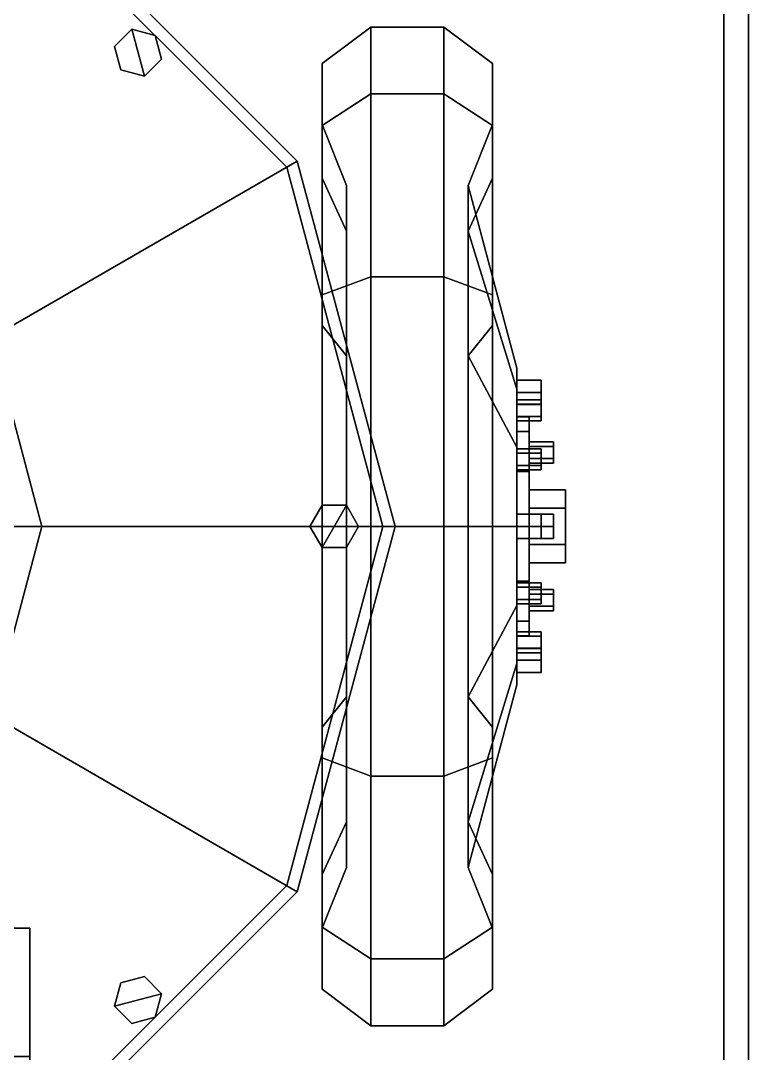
# Model space of a CAD drawing. Header units: millimetres. Extents: x -1.5 to 1.5, y -1.7 to 10.7.
# Drawn here: x 0.292 to 0.89, y -0.433 to 0.415 of the extents above; entities that cross this region are included whole.
import ezdxf

# ---------------------------------------------------------------- set-up
doc = ezdxf.new("R2010")
doc.units = ezdxf.units.MM
for name, color, linetype in [('arm', 5, 'Continuous'), ('turret', 2, 'Continuous'), ('wheels', 2, 'Continuous')]:
    doc.layers.add(name, color=color, linetype=linetype)

msp = doc.modelspace()

# ---------------------------------------------------------------- linework, layer by layer
for points in [[(-0.89, 1.7, 1.05), (-0.89, -1.7, 1.05), (0.89, -1.7, 1.05), (0.89, 1.7, 1.05)], [(0.87, 0.91, 0.46), (0.87, -0.91, 0.46), (0.87, -1.7, 0.93), (0.87, 1.7, 0.93)], [(0.89, -1.7, 1.05), (0.89, -0.91, 0.46), (0.89, 0.91, 0.46), (0.89, 1.7, 1.05)], [(0.51095, 0.295, 1.05), (0.295, 0.51095, 1.05), (0.295, 0.51095, 1.1), (0.51095, 0.295, 1.1)], [(0.59, 0, 1.05), (0.51095, 0.295, 1.05), (0.51095, 0.295, 1.1), (0.59, 0, 1.1)], [(0.51095, -0.295, 1.05), (0.59, 0, 1.05), (0.59, 0, 1.1), (0.51095, -0.295, 1.1)], [(0.295, -0.51095, 1.05), (0.51095, -0.295, 1.05), (0.51095, -0.295, 1.1), (0.295, -0.51095, 1.1)]]:
    msp.add_3dface(points)
at = {"layer": 'arm'}
for points in [[(0.28, -0.33, 3.18), (0.28, -0.43544, 3.43456), (0.3, -0.43544, 3.43456), (0.3, -0.33, 3.18)], [(0.28, -0.43544, 2.92544), (0.28, -0.33, 3.18), (0.3, -0.33, 3.18), (0.3, -0.43544, 2.92544)], [(0.3, -0.33, 3.18), (0.3, -0.43544, 3.43456), (0.3, -0.59546, 3.50084), (0.3, -0.43544, 2.92544)]]:
    msp.add_3dface(points, dxfattribs=at)
at = {"layer": 'turret'}
for points in [[(0.3, 0.51962, 1.2), (0, 0.6, 1.2), (0, 0.31, 1.2), (0.155, 0.26847, 1.2)], [(0.51962, 0.3, 1.2), (0.3, 0.51962, 1.2), (0.155, 0.26847, 1.2), (0.26847, 0.155, 1.2)], [(0.51962, 0.3, 1.1), (0.3, 0.51962, 1.1), (0.3, 0.51962, 1.2), (0.51962, 0.3, 1.2)], [(0.36959, 0.39409, 1.21), (0.37477, 0.37477, 1.21), (0.39409, 0.36959, 1.21), (0.38373, 0.40823, 1.21)], [(0.38373, 0.40823, 1.2), (0.36959, 0.39409, 1.2), (0.36959, 0.39409, 1.21), (0.38373, 0.40823, 1.21)], [(0.40823, 0.38373, 1.21), (0.40305, 0.40305, 1.21), (0.38373, 0.40823, 1.21), (0.39409, 0.36959, 1.21)], [(0.40305, 0.40305, 1.2), (0.38373, 0.40823, 1.2), (0.38373, 0.40823, 1.21), (0.40305, 0.40305, 1.21)], [(0.40823, 0.38373, 1.2), (0.40305, 0.40305, 1.2), (0.40305, 0.40305, 1.21), (0.40823, 0.38373, 1.21)], [(0.36959, 0.39409, 1.2), (0.37477, 0.37477, 1.2), (0.37477, 0.37477, 1.21), (0.36959, 0.39409, 1.21)], [(0.39409, 0.36959, 1.2), (0.40823, 0.38373, 1.2), (0.40823, 0.38373, 1.21), (0.39409, 0.36959, 1.21)], [(0.37477, 0.37477, 1.2), (0.39409, 0.36959, 1.2), (0.39409, 0.36959, 1.21), (0.37477, 0.37477, 1.21)], [(0.6, 0, 1.2), (0.51962, 0.3, 1.2), (0.26847, 0.155, 1.2), (0.31, 0, 1.2)], [(0.6, 0, 1.1), (0.51962, 0.3, 1.1), (0.51962, 0.3, 1.2), (0.6, 0, 1.2)], [(0.31, 0, 1.25), (0.26847, 0.155, 1.25), (0.19919, 0.115, 1.25), (0.23, 0, 1.25)], [(0.31, 0, 1.2), (0.26847, 0.155, 1.2), (0.26847, 0.155, 1.25), (0.31, 0, 1.25)], [(0.54, 0.01732, 1.21), (0.53, 0, 1.21), (0.54, -0.01732, 1.21), (0.56, 0.01732, 1.21)], [(0.54, 0.01732, 1.2), (0.53, 0, 1.2), (0.53, 0, 1.21), (0.54, 0.01732, 1.21)], [(0.56, -0.01732, 1.21), (0.57, 0, 1.21), (0.56, 0.01732, 1.21), (0.54, -0.01732, 1.21)], [(0.56, 0.01732, 1.2), (0.54, 0.01732, 1.2), (0.54, 0.01732, 1.21), (0.56, 0.01732, 1.21)], [(0.57, 0, 1.2), (0.56, 0.01732, 1.2), (0.56, 0.01732, 1.21), (0.57, 0, 1.21)], [(0.26847, -0.155, 1.2), (0.31, 0, 1.2), (0.31, 0, 1.25), (0.26847, -0.155, 1.25)], [(0.51962, -0.3, 1.1), (0.6, 0, 1.1), (0.6, 0, 1.2), (0.51962, -0.3, 1.2)], [(0.26847, -0.155, 1.25), (0.31, 0, 1.25), (0.23, 0, 1.25), (0.19919, -0.115, 1.25)], [(0.51962, -0.3, 1.2), (0.6, 0, 1.2), (0.31, 0, 1.2), (0.26847, -0.155, 1.2)], [(0.53, 0, 1.2), (0.54, -0.01732, 1.2), (0.54, -0.01732, 1.21), (0.53, 0, 1.21)], [(0.56, -0.01732, 1.2), (0.57, 0, 1.2), (0.57, 0, 1.21), (0.56, -0.01732, 1.21)], [(0.54, -0.01732, 1.2), (0.56, -0.01732, 1.2), (0.56, -0.01732, 1.21), (0.54, -0.01732, 1.21)], [(0.3, -0.51962, 1.2), (0.51962, -0.3, 1.2), (0.26847, -0.155, 1.2), (0.155, -0.26847, 1.2)], [(0, -0.6, 1.2), (0.3, -0.51962, 1.2), (0.155, -0.26847, 1.2), (0, -0.31, 1.2)], [(0.3, -0.51962, 1.1), (0.51962, -0.3, 1.1), (0.51962, -0.3, 1.2), (0.3, -0.51962, 1.2)], [(0.39409, -0.36959, 1.21), (0.37477, -0.37477, 1.21), (0.36959, -0.39409, 1.21), (0.40823, -0.38373, 1.21)], [(0.39409, -0.36959, 1.2), (0.37477, -0.37477, 1.2), (0.37477, -0.37477, 1.21), (0.39409, -0.36959, 1.21)], [(0.40823, -0.38373, 1.2), (0.39409, -0.36959, 1.2), (0.39409, -0.36959, 1.21), (0.40823, -0.38373, 1.21)], [(0.37477, -0.37477, 1.2), (0.36959, -0.39409, 1.2), (0.36959, -0.39409, 1.21), (0.37477, -0.37477, 1.21)], [(0.38373, -0.40823, 1.21), (0.40305, -0.40305, 1.21), (0.40823, -0.38373, 1.21), (0.36959, -0.39409, 1.21)], [(0.40305, -0.40305, 1.2), (0.40823, -0.38373, 1.2), (0.40823, -0.38373, 1.21), (0.40305, -0.40305, 1.21)], [(0.36959, -0.39409, 1.2), (0.38373, -0.40823, 1.2), (0.38373, -0.40823, 1.21), (0.36959, -0.39409, 1.21)], [(0.38373, -0.40823, 1.2), (0.40305, -0.40305, 1.2), (0.40305, -0.40305, 1.21), (0.38373, -0.40823, 1.21)]]:
    msp.add_3dface(points, dxfattribs=at)
at = {"layer": 'wheels'}
for points in [[(0.58, 0.41, 0.41), (0.58, 0.35507, 0.205), (0.54, 0.32909, 0.22), (0.54, 0.38, 0.41)], [(0.58, 0.35507, 0.615), (0.58, 0.41, 0.41), (0.54, 0.38, 0.41), (0.54, 0.32909, 0.6)], [(0.58, 0.35507, 0.205), (0.58, 0.41, 0.41), (0.64, 0.41, 0.41), (0.64, 0.35507, 0.205)], [(0.58, 0.41, 0.41), (0.58, 0.35507, 0.615), (0.64, 0.35507, 0.615), (0.64, 0.41, 0.41)], [(0.64, 0.35507, 0.205), (0.64, 0.41, 0.41), (0.68, 0.38, 0.41), (0.68, 0.32909, 0.22)], [(0.64, 0.41, 0.41), (0.64, 0.35507, 0.615), (0.68, 0.32909, 0.6), (0.68, 0.38, 0.41)], [(0.54, 0.38, 0.41), (0.54, 0.32909, 0.22), (0.54, 0.28579, 0.245), (0.54, 0.33, 0.41)], [(0.54, 0.32909, 0.6), (0.54, 0.38, 0.41), (0.54, 0.33, 0.41), (0.54, 0.28579, 0.575)], [(0.68, 0.32909, 0.22), (0.68, 0.38, 0.41), (0.68, 0.33, 0.41), (0.68, 0.28579, 0.245)], [(0.68, 0.38, 0.41), (0.68, 0.32909, 0.6), (0.68, 0.28579, 0.575), (0.68, 0.33, 0.41)], [(0.58, 0.35507, 0.205), (0.58, 0.205, 0.05493), (0.54, 0.19, 0.08091), (0.54, 0.32909, 0.22)], [(0.58, 0.205, 0.76507), (0.58, 0.35507, 0.615), (0.54, 0.32909, 0.6), (0.54, 0.19, 0.73909)], [(0.58, 0.205, 0.05493), (0.58, 0.35507, 0.205), (0.64, 0.35507, 0.205), (0.64, 0.205, 0.05493)], [(0.58, 0.35507, 0.615), (0.58, 0.205, 0.76507), (0.64, 0.205, 0.76507), (0.64, 0.35507, 0.615)], [(0.64, 0.205, 0.05493), (0.64, 0.35507, 0.205), (0.68, 0.32909, 0.22), (0.68, 0.19, 0.08091)], [(0.64, 0.35507, 0.615), (0.64, 0.205, 0.76507), (0.68, 0.19, 0.73909), (0.68, 0.32909, 0.6)], [(0.54, 0.33, 0.41), (0.54, 0.28579, 0.245), (0.56, 0.24249, 0.27), (0.56, 0.28, 0.41)], [(0.54, 0.28579, 0.575), (0.54, 0.33, 0.41), (0.56, 0.28, 0.41), (0.56, 0.24249, 0.55)], [(0.54, 0.32909, 0.22), (0.54, 0.19, 0.08091), (0.54, 0.165, 0.12421), (0.54, 0.28579, 0.245)], [(0.54, 0.19, 0.73909), (0.54, 0.32909, 0.6), (0.54, 0.28579, 0.575), (0.54, 0.165, 0.69579)], [(0.68, 0.28579, 0.245), (0.68, 0.33, 0.41), (0.66, 0.28, 0.41), (0.66, 0.24249, 0.27)], [(0.68, 0.33, 0.41), (0.68, 0.28579, 0.575), (0.66, 0.24249, 0.55), (0.66, 0.28, 0.41)], [(0.68, 0.19, 0.08091), (0.68, 0.32909, 0.22), (0.68, 0.28579, 0.245), (0.68, 0.165, 0.12421)], [(0.68, 0.32909, 0.6), (0.68, 0.19, 0.73909), (0.68, 0.165, 0.69579), (0.68, 0.28579, 0.575)], [(0.54, 0.28579, 0.245), (0.54, 0.165, 0.12421), (0.56, 0.14, 0.16751), (0.56, 0.24249, 0.27)], [(0.54, 0.165, 0.69579), (0.54, 0.28579, 0.575), (0.56, 0.24249, 0.55), (0.56, 0.14, 0.65249)], [(0.56, 0.28, 0.41), (0.56, 0.24249, 0.27), (0.56, 0.14, 0.16751), (0.56, 0.24249, 0.55)], [(0.68, 0.165, 0.12421), (0.68, 0.28579, 0.245), (0.66, 0.24249, 0.27), (0.66, 0.14, 0.16751)], [(0.68, 0.28579, 0.575), (0.68, 0.165, 0.69579), (0.66, 0.14, 0.65249), (0.66, 0.24249, 0.55)], [(0.66, 0.24249, 0.27), (0.66, 0.28, 0.41), (0.7, 0.13, 0.41), (0.7, 0.11258, 0.345)], [(0.66, 0.28, 0.41), (0.66, 0.24249, 0.55), (0.7, 0.11258, 0.475), (0.7, 0.13, 0.41)], [(0.56, 0.24249, 0.55), (0.56, 0.14, 0.16751), (0.56, 0, 0.13), (0.56, 0.14, 0.65249)], [(0.66, 0.14, 0.16751), (0.66, 0.24249, 0.27), (0.7, 0.11258, 0.345), (0.7, 0.065, 0.29742)], [(0.66, 0.24249, 0.55), (0.66, 0.14, 0.65249), (0.7, 0.065, 0.52258), (0.7, 0.11258, 0.475)], [(0.58, 0.205, 0.05493), (0.58, 0), (0.54, 0, 0.03), (0.54, 0.19, 0.08091)], [(0.58, 0, 0.82), (0.58, 0.205, 0.76507), (0.54, 0.19, 0.73909), (0.54, 0, 0.79)], [(0.58, 0), (0.58, 0.205, 0.05493), (0.64, 0.205, 0.05493), (0.64, 0)], [(0.58, 0.205, 0.76507), (0.58, 0, 0.82), (0.64, 0, 0.82), (0.64, 0.205, 0.76507)], [(0.64, 0), (0.64, 0.205, 0.05493), (0.68, 0.19, 0.08091), (0.68, 0, 0.03)], [(0.64, 0.205, 0.76507), (0.64, 0, 0.82), (0.68, 0, 0.79), (0.68, 0.19, 0.73909)], [(0.54, 0.19, 0.08091), (0.54, 0, 0.03), (0.54, 0, 0.08), (0.54, 0.165, 0.12421)], [(0.54, 0, 0.79), (0.54, 0.19, 0.73909), (0.54, 0.165, 0.69579), (0.54, 0, 0.74)], [(0.68, 0, 0.03), (0.68, 0.19, 0.08091), (0.68, 0.165, 0.12421), (0.68, 0, 0.08)], [(0.68, 0.19, 0.73909), (0.68, 0, 0.79), (0.68, 0, 0.74), (0.68, 0.165, 0.69579)], [(0.54, 0.165, 0.12421), (0.54, 0, 0.08), (0.56, 0, 0.13), (0.56, 0.14, 0.16751)], [(0.54, 0, 0.74), (0.54, 0.165, 0.69579), (0.56, 0.14, 0.65249), (0.56, 0, 0.69)], [(0.68, 0, 0.08), (0.68, 0.165, 0.12421), (0.66, 0.14, 0.16751), (0.66, 0, 0.13)], [(0.68, 0.165, 0.69579), (0.68, 0, 0.74), (0.66, 0, 0.69), (0.66, 0.14, 0.65249)], [(0.56, 0.14, 0.65249), (0.56, 0, 0.13), (0.56, -0.14, 0.16751), (0.56, 0, 0.69)], [(0.66, 0, 0.13), (0.66, 0.14, 0.16751), (0.7, 0.065, 0.29742), (0.7, 0, 0.28)], [(0.66, 0.14, 0.65249), (0.66, 0, 0.69), (0.7, 0, 0.54), (0.7, 0.065, 0.52258)], [(0.7, 0.10392, 0.35), (0.7, 0.11258, 0.345), (0.7, 0.13, 0.41), (0.7, 0.12, 0.41)], [(0.7, 0.12, 0.41), (0.7, 0.13, 0.41), (0.7, 0.11258, 0.475), (0.7, 0.10392, 0.47)], [(0.7, 0.10026, 0.36366), (0.7, 0.10392, 0.35), (0.7, 0.12, 0.41), (0.7, 0.11, 0.4)], [(0.7, 0.11, 0.4), (0.7, 0.12, 0.41), (0.72, 0.12, 0.41), (0.72, 0.11, 0.4)], [(0.7, 0.11, 0.42), (0.7, 0.12, 0.41), (0.7, 0.10392, 0.47), (0.7, 0.10026, 0.45634)], [(0.7, 0.12, 0.41), (0.7, 0.11, 0.42), (0.72, 0.11, 0.42), (0.72, 0.12, 0.41)], [(0.72, 0.1, 0.41), (0.72, 0.11, 0.4), (0.72, 0.12, 0.41), (0.72, 0.11, 0.42)], [(0.7, 0.06, 0.30608), (0.7, 0.065, 0.29742), (0.7, 0.11258, 0.345), (0.7, 0.10392, 0.35)], [(0.7, 0.10392, 0.47), (0.7, 0.11258, 0.475), (0.7, 0.065, 0.52258), (0.7, 0.06, 0.51392)], [(0.7, 0.0866, 0.36), (0.7, 0.10026, 0.36366), (0.7, 0.11, 0.4), (0.7, 0.1, 0.41)], [(0.7, 0.1, 0.41), (0.7, 0.11, 0.4), (0.72, 0.11, 0.4), (0.72, 0.1, 0.41)], [(0.7, 0.1, 0.41), (0.7, 0.11, 0.42), (0.7, 0.10026, 0.45634), (0.7, 0.0866, 0.46)], [(0.7, 0.11, 0.42), (0.7, 0.1, 0.41), (0.72, 0.1, 0.41), (0.72, 0.11, 0.42)], [(0.7, 0.09026, 0.47366), (0.7, 0.10392, 0.47), (0.7, 0.06, 0.51392), (0.7, 0.06366, 0.50026)], [(0.7, 0.10026, 0.45634), (0.7, 0.10392, 0.47), (0.72, 0.10392, 0.47), (0.72, 0.10026, 0.45634)], [(0.7, 0.10392, 0.47), (0.7, 0.09026, 0.47366), (0.72, 0.09026, 0.47366), (0.72, 0.10392, 0.47)], [(0.7, 0.06366, 0.31974), (0.7, 0.06, 0.30608), (0.7, 0.10392, 0.35), (0.7, 0.09026, 0.34634)], [(0.7, 0.09026, 0.34634), (0.7, 0.10392, 0.35), (0.72, 0.10392, 0.35), (0.72, 0.09026, 0.34634)], [(0.7, 0.10392, 0.35), (0.7, 0.10026, 0.36366), (0.72, 0.10026, 0.36366), (0.72, 0.10392, 0.35)], [(0.72, 0.0866, 0.46), (0.72, 0.10026, 0.45634), (0.72, 0.10392, 0.47), (0.72, 0.09026, 0.47366)], [(0.72, 0.0866, 0.36), (0.72, 0.09026, 0.34634), (0.72, 0.10392, 0.35), (0.72, 0.10026, 0.36366)], [(0.7, 0.0866, 0.46), (0.7, 0.10026, 0.45634), (0.72, 0.10026, 0.45634), (0.72, 0.0866, 0.46)], [(0.7, 0.10026, 0.36366), (0.7, 0.0866, 0.36), (0.72, 0.0866, 0.36), (0.72, 0.10026, 0.36366)], [(0.7, 0.07794, 0.365), (0.7, 0.0866, 0.36), (0.7, 0.1, 0.41), (0.7, 0.09, 0.41)], [(0.7, 0.09, 0.41), (0.7, 0.1, 0.41), (0.7, 0.0866, 0.46), (0.7, 0.07794, 0.455)], [(0.7, 0.0866, 0.46), (0.7, 0.09026, 0.47366), (0.7, 0.06366, 0.50026), (0.7, 0.05, 0.4966)], [(0.7, 0.09026, 0.47366), (0.7, 0.0866, 0.46), (0.72, 0.0866, 0.46), (0.72, 0.09026, 0.47366)], [(0.7, 0.05, 0.3234), (0.7, 0.06366, 0.31974), (0.7, 0.09026, 0.34634), (0.7, 0.0866, 0.36)], [(0.7, 0.0866, 0.36), (0.7, 0.09026, 0.34634), (0.72, 0.09026, 0.34634), (0.72, 0.0866, 0.36)], [(0.7, 0.07794, 0.365), (0.7, 0.09, 0.41), (0.71, 0.09, 0.41), (0.71, 0.07794, 0.365)], [(0.7, 0.09, 0.41), (0.7, 0.07794, 0.455), (0.71, 0.07794, 0.455), (0.71, 0.09, 0.41)], [(0.7, 0.07794, 0.455), (0.7, 0.0866, 0.46), (0.7, 0.05, 0.4966), (0.7, 0.045, 0.48794)], [(0.7, 0.045, 0.33206), (0.7, 0.05, 0.3234), (0.7, 0.0866, 0.36), (0.7, 0.07794, 0.365)], [(0.71, 0.07794, 0.365), (0.71, 0.09, 0.41), (0.71, 0.06562, 0.38366), (0.71, 0.06928, 0.37)], [(0.71, 0.06562, 0.38366), (0.71, 0.09, 0.41), (0.71, 0.03, 0.41), (0.71, 0.05196, 0.38)], [(0.71, 0.09, 0.41), (0.71, 0.07794, 0.455), (0.71, 0.06928, 0.45), (0.71, 0.06562, 0.43634)], [(0.71, 0.09, 0.41), (0.71, 0.06562, 0.43634), (0.71, 0.05196, 0.44), (0.71, 0.03, 0.41)], [(0.7, 0.07794, 0.455), (0.7, 0.045, 0.48794), (0.71, 0.045, 0.48794), (0.71, 0.07794, 0.455)], [(0.7, 0.045, 0.33206), (0.7, 0.07794, 0.365), (0.71, 0.07794, 0.365), (0.71, 0.045, 0.33206)], [(0.71, 0.07794, 0.455), (0.71, 0.045, 0.48794), (0.71, 0.05562, 0.45366), (0.71, 0.06928, 0.45)], [(0.71, 0.045, 0.33206), (0.71, 0.07794, 0.365), (0.71, 0.06928, 0.37), (0.71, 0.05562, 0.36634)], [(0.71, 0.06928, 0.45), (0.71, 0.05562, 0.45366), (0.73, 0.05562, 0.45366), (0.73, 0.06928, 0.45)], [(0.71, 0.06562, 0.43634), (0.71, 0.06928, 0.45), (0.73, 0.06928, 0.45), (0.73, 0.06562, 0.43634)], [(0.71, 0.06928, 0.37), (0.71, 0.06562, 0.38366), (0.73, 0.06562, 0.38366), (0.73, 0.06928, 0.37)], [(0.71, 0.05562, 0.36634), (0.71, 0.06928, 0.37), (0.73, 0.06928, 0.37), (0.73, 0.05562, 0.36634)], [(0.73, 0.05562, 0.45366), (0.73, 0.05196, 0.44), (0.73, 0.06562, 0.43634), (0.73, 0.06928, 0.45)], [(0.73, 0.06562, 0.38366), (0.73, 0.05196, 0.38), (0.73, 0.05562, 0.36634), (0.73, 0.06928, 0.37)], [(0.7, 0, 0.29), (0.7, 0, 0.28), (0.7, 0.065, 0.29742), (0.7, 0.06, 0.30608)], [(0.7, 0.06, 0.51392), (0.7, 0.065, 0.52258), (0.7, 0, 0.54), (0.7, 0, 0.53)], [(0.7, 0.06366, 0.50026), (0.7, 0.06, 0.51392), (0.72, 0.06, 0.51392), (0.72, 0.06366, 0.50026)], [(0.7, 0.05, 0.4966), (0.7, 0.06366, 0.50026), (0.72, 0.06366, 0.50026), (0.72, 0.05, 0.4966)], [(0.7, 0.06, 0.30608), (0.7, 0.06366, 0.31974), (0.72, 0.06366, 0.31974), (0.72, 0.06, 0.30608)], [(0.7, 0.06366, 0.31974), (0.7, 0.05, 0.3234), (0.72, 0.05, 0.3234), (0.72, 0.06366, 0.31974)], [(0.7, 0.01, 0.3), (0.7, 0, 0.29), (0.7, 0.06, 0.30608), (0.7, 0.04634, 0.30974)], [(0.7, 0.04634, 0.51026), (0.7, 0.06, 0.51392), (0.7, 0, 0.53), (0.7, 0.01, 0.52)], [(0.7, 0.06, 0.51392), (0.7, 0.04634, 0.51026), (0.72, 0.04634, 0.51026), (0.72, 0.06, 0.51392)], [(0.7, 0.04634, 0.30974), (0.7, 0.06, 0.30608), (0.72, 0.06, 0.30608), (0.72, 0.04634, 0.30974)], [(0.71, 0.05196, 0.44), (0.71, 0.06562, 0.43634), (0.73, 0.06562, 0.43634), (0.73, 0.05196, 0.44)], [(0.71, 0.06562, 0.38366), (0.71, 0.05196, 0.38), (0.73, 0.05196, 0.38), (0.73, 0.06562, 0.38366)], [(0.72, 0.05, 0.4966), (0.72, 0.06366, 0.50026), (0.72, 0.06, 0.51392), (0.72, 0.04634, 0.51026)], [(0.72, 0.05, 0.3234), (0.72, 0.04634, 0.30974), (0.72, 0.06, 0.30608), (0.72, 0.06366, 0.31974)], [(0.71, 0.05562, 0.45366), (0.71, 0.05196, 0.44), (0.73, 0.05196, 0.44), (0.73, 0.05562, 0.45366)], [(0.71, 0.05562, 0.45366), (0.71, 0.045, 0.48794), (0.71, 0.015, 0.43598), (0.71, 0.05196, 0.44)], [(0.71, 0.05196, 0.38), (0.71, 0.05562, 0.36634), (0.73, 0.05562, 0.36634), (0.73, 0.05196, 0.38)], [(0.71, 0.045, 0.33206), (0.71, 0.05562, 0.36634), (0.71, 0.05196, 0.38), (0.71, 0.015, 0.38402)], [(0.71, 0.05196, 0.38), (0.71, 0.03, 0.41), (0.71, 0.03, 0.41), (0.71, 0.015, 0.38402)], [(0.71, 0.05196, 0.44), (0.71, 0.015, 0.43598), (0.71, 0.015, 0.43598), (0.71, 0.03, 0.41)], [(0.7, 0, 0.31), (0.7, 0.01, 0.3), (0.7, 0.04634, 0.30974), (0.7, 0.05, 0.3234)], [(0.7, 0.05, 0.4966), (0.7, 0.04634, 0.51026), (0.7, 0.01, 0.52), (0.7, 0, 0.51)], [(0.7, 0.045, 0.48794), (0.7, 0.05, 0.4966), (0.7, 0, 0.51), (0.7, 0, 0.5)], [(0.7, 0.04634, 0.51026), (0.7, 0.05, 0.4966), (0.72, 0.05, 0.4966), (0.72, 0.04634, 0.51026)], [(0.7, 0, 0.32), (0.7, 0, 0.31), (0.7, 0.05, 0.3234), (0.7, 0.045, 0.33206)], [(0.7, 0.05, 0.3234), (0.7, 0.04634, 0.30974), (0.72, 0.04634, 0.30974), (0.72, 0.05, 0.3234)], [(0.7, 0.045, 0.48794), (0.7, 0, 0.5), (0.71, 0, 0.5), (0.71, 0.045, 0.48794)], [(0.7, 0, 0.32), (0.7, 0.045, 0.33206), (0.71, 0.045, 0.33206), (0.71, 0, 0.32)], [(0.71, 0.045, 0.48794), (0.71, 0.01, 0.48), (0.71, 0, 0.47), (0.71, 0.015, 0.43598)], [(0.71, 0.045, 0.48794), (0.71, 0, 0.5), (0.71, 0, 0.49), (0.71, 0.01, 0.48)], [(0.71, 0, 0.32), (0.71, 0.045, 0.33206), (0.71, 0.01, 0.34), (0.71, 0, 0.33)], [(0.71, 0.01, 0.34), (0.71, 0.045, 0.33206), (0.71, 0.015, 0.38402), (0.71, 0, 0.35)], [(0.71, 0.015, 0.38402), (0.71, 0.03, 0.41), (0.74, 0.03, 0.41), (0.74, 0.015, 0.38402)], [(0.71, 0.03, 0.41), (0.71, 0.015, 0.43598), (0.74, 0.015, 0.43598), (0.74, 0.03, 0.41)], [(0.74, 0.03, 0.41), (0.74, -0.03, 0.41), (0.74, -0.015, 0.38402), (0.74, 0.015, 0.38402)], [(0.74, 0.015, 0.43598), (0.74, -0.015, 0.43598), (0.74, -0.03, 0.41), (0.74, 0.03, 0.41)], [(0.7, 0.01, 0.3), (0.7, 0, 0.31), (0.72, 0, 0.31), (0.72, 0.01, 0.3)], [(0.7, 0, 0.29), (0.7, 0.01, 0.3), (0.72, 0.01, 0.3), (0.72, 0, 0.29)], [(0.7, 0, 0.51), (0.7, 0.01, 0.52), (0.72, 0.01, 0.52), (0.72, 0, 0.51)], [(0.7, 0.01, 0.52), (0.7, 0, 0.53), (0.72, 0, 0.53), (0.72, 0.01, 0.52)], [(0.71, 0, 0.47), (0.71, -0.015, 0.43598), (0.71, -0.015, 0.43598), (0.71, 0.015, 0.43598)], [(0.71, 0.015, 0.43598), (0.71, -0.015, 0.43598), (0.74, -0.015, 0.43598), (0.74, 0.015, 0.43598)], [(0.71, 0, 0.35), (0.71, 0.015, 0.38402), (0.71, 0.015, 0.38402), (0.71, -0.015, 0.38402)], [(0.71, -0.015, 0.38402), (0.71, 0.015, 0.38402), (0.74, 0.015, 0.38402), (0.74, -0.015, 0.38402)], [(0.71, 0.01, 0.48), (0.71, 0, 0.49), (0.73, 0, 0.49), (0.73, 0.01, 0.48)], [(0.71, 0, 0.47), (0.71, 0.01, 0.48), (0.73, 0.01, 0.48), (0.73, 0, 0.47)], [(0.71, 0.01, 0.34), (0.71, 0, 0.35), (0.73, 0, 0.35), (0.73, 0.01, 0.34)], [(0.71, 0, 0.33), (0.71, 0.01, 0.34), (0.73, 0.01, 0.34), (0.73, 0, 0.33)], [(0.72, 0, 0.31), (0.72, -0.01, 0.3), (0.72, 0, 0.29), (0.72, 0.01, 0.3)], [(0.72, 0, 0.51), (0.72, 0.01, 0.52), (0.72, 0, 0.53), (0.72, -0.01, 0.52)], [(0.73, -0.01, 0.48), (0.73, 0, 0.47), (0.73, 0.01, 0.48), (0.73, 0, 0.49)], [(0.73, 0.01, 0.34), (0.73, 0, 0.35), (0.73, -0.01, 0.34), (0.73, 0, 0.33)], [(0.54, 0, 0.08), (0.54, -0.165, 0.12421), (0.56, -0.14, 0.16751), (0.56, 0, 0.13)], [(0.58, 0), (0.58, -0.205, 0.05493), (0.54, -0.19, 0.08091), (0.54, 0, 0.03)], [(0.54, 0, 0.03), (0.54, -0.19, 0.08091), (0.54, -0.165, 0.12421), (0.54, 0, 0.08)], [(0.54, -0.165, 0.69579), (0.54, 0, 0.74), (0.56, 0, 0.69), (0.56, -0.14, 0.65249)], [(0.58, -0.205, 0.76507), (0.58, 0, 0.82), (0.54, 0, 0.79), (0.54, -0.19, 0.73909)], [(0.54, -0.19, 0.73909), (0.54, 0, 0.79), (0.54, 0, 0.74), (0.54, -0.165, 0.69579)], [(0.58, -0.205, 0.05493), (0.58, 0), (0.64, 0), (0.64, -0.205, 0.05493)], [(0.58, 0, 0.82), (0.58, -0.205, 0.76507), (0.64, -0.205, 0.76507), (0.64, 0, 0.82)], [(0.64, -0.205, 0.05493), (0.64, 0), (0.68, 0, 0.03), (0.68, -0.19, 0.08091)], [(0.64, 0, 0.82), (0.64, -0.205, 0.76507), (0.68, -0.19, 0.73909), (0.68, 0, 0.79)], [(0.68, -0.165, 0.12421), (0.68, 0, 0.08), (0.66, 0, 0.13), (0.66, -0.14, 0.16751)], [(0.66, -0.14, 0.16751), (0.66, 0, 0.13), (0.7, 0, 0.28), (0.7, -0.065, 0.29742)], [(0.68, 0, 0.74), (0.68, -0.165, 0.69579), (0.66, -0.14, 0.65249), (0.66, 0, 0.69)], [(0.66, 0, 0.69), (0.66, -0.14, 0.65249), (0.7, -0.065, 0.52258), (0.7, 0, 0.54)], [(0.68, -0.19, 0.08091), (0.68, 0, 0.03), (0.68, 0, 0.08), (0.68, -0.165, 0.12421)], [(0.68, 0, 0.79), (0.68, -0.19, 0.73909), (0.68, -0.165, 0.69579), (0.68, 0, 0.74)], [(0.7, -0.06, 0.30608), (0.7, -0.065, 0.29742), (0.7, 0, 0.28), (0.7, 0, 0.29)], [(0.7, 0, 0.31), (0.7, -0.01, 0.3), (0.72, -0.01, 0.3), (0.72, 0, 0.31)], [(0.7, -0.01, 0.3), (0.7, 0, 0.29), (0.72, 0, 0.29), (0.72, -0.01, 0.3)], [(0.7, 0, 0.5), (0.7, 0, 0.51), (0.7, -0.05, 0.4966), (0.7, -0.045, 0.48794)], [(0.7, 0, 0.53), (0.7, 0, 0.54), (0.7, -0.065, 0.52258), (0.7, -0.06, 0.51392)], [(0.7, -0.01, 0.52), (0.7, 0, 0.53), (0.7, -0.06, 0.51392), (0.7, -0.04634, 0.51026)], [(0.7, 0, 0.51), (0.7, -0.01, 0.52), (0.7, -0.04634, 0.51026), (0.7, -0.05, 0.4966)], [(0.7, -0.01, 0.52), (0.7, 0, 0.51), (0.72, 0, 0.51), (0.72, -0.01, 0.52)], [(0.7, 0, 0.53), (0.7, -0.01, 0.52), (0.72, -0.01, 0.52), (0.72, 0, 0.53)], [(0.7, 0, 0.5), (0.7, -0.045, 0.48794), (0.71, -0.045, 0.48794), (0.71, 0, 0.5)], [(0.7, -0.045, 0.33206), (0.7, -0.05, 0.3234), (0.7, 0, 0.31), (0.7, 0, 0.32)], [(0.7, -0.045, 0.33206), (0.7, 0, 0.32), (0.71, 0, 0.32), (0.71, -0.045, 0.33206)], [(0.71, -0.01, 0.48), (0.71, -0.045, 0.48794), (0.71, -0.015, 0.43598), (0.71, 0, 0.47)], [(0.71, 0, 0.5), (0.71, -0.045, 0.48794), (0.71, -0.01, 0.48), (0.71, 0, 0.49)], [(0.71, 0, 0.49), (0.71, -0.01, 0.48), (0.73, -0.01, 0.48), (0.73, 0, 0.49)], [(0.71, -0.01, 0.48), (0.71, 0, 0.47), (0.73, 0, 0.47), (0.73, -0.01, 0.48)], [(0.71, 0, 0.35), (0.71, -0.01, 0.34), (0.73, -0.01, 0.34), (0.73, 0, 0.35)], [(0.71, -0.01, 0.34), (0.71, 0, 0.33), (0.73, 0, 0.33), (0.73, -0.01, 0.34)], [(0.71, -0.045, 0.33206), (0.71, 0, 0.32), (0.71, 0, 0.33), (0.71, -0.01, 0.34)], [(0.71, -0.045, 0.33206), (0.71, -0.01, 0.34), (0.71, 0, 0.35), (0.71, -0.015, 0.38402)], [(0.56, 0, 0.69), (0.56, -0.14, 0.16751), (0.56, -0.24249, 0.27), (0.56, -0.14, 0.65249)], [(0.7, -0.04634, 0.30974), (0.7, -0.06, 0.30608), (0.7, 0, 0.29), (0.7, -0.01, 0.3)], [(0.7, -0.05, 0.3234), (0.7, -0.04634, 0.30974), (0.7, -0.01, 0.3), (0.7, 0, 0.31)], [(0.71, -0.045, 0.48794), (0.71, -0.05562, 0.45366), (0.71, -0.05196, 0.44), (0.71, -0.015, 0.43598)], [(0.71, -0.05562, 0.36634), (0.71, -0.045, 0.33206), (0.71, -0.015, 0.38402), (0.71, -0.05196, 0.38)], [(0.71, -0.05196, 0.38), (0.71, -0.015, 0.38402), (0.71, -0.015, 0.38402), (0.71, -0.03, 0.41)], [(0.71, -0.03, 0.41), (0.71, -0.015, 0.38402), (0.74, -0.015, 0.38402), (0.74, -0.03, 0.41)], [(0.71, -0.05196, 0.44), (0.71, -0.03, 0.41), (0.71, -0.03, 0.41), (0.71, -0.015, 0.43598)], [(0.71, -0.015, 0.43598), (0.71, -0.03, 0.41), (0.74, -0.03, 0.41), (0.74, -0.015, 0.43598)], [(0.71, -0.09, 0.41), (0.71, -0.06562, 0.38366), (0.71, -0.05196, 0.38), (0.71, -0.03, 0.41)], [(0.71, -0.06562, 0.43634), (0.71, -0.09, 0.41), (0.71, -0.03, 0.41), (0.71, -0.05196, 0.44)], [(0.7, -0.045, 0.48794), (0.7, -0.05, 0.4966), (0.7, -0.0866, 0.46), (0.7, -0.07794, 0.455)], [(0.7, -0.045, 0.48794), (0.7, -0.07794, 0.455), (0.71, -0.07794, 0.455), (0.71, -0.045, 0.48794)], [(0.7, -0.07794, 0.365), (0.7, -0.0866, 0.36), (0.7, -0.05, 0.3234), (0.7, -0.045, 0.33206)], [(0.7, -0.07794, 0.365), (0.7, -0.045, 0.33206), (0.71, -0.045, 0.33206), (0.71, -0.07794, 0.365)], [(0.7, -0.04634, 0.51026), (0.7, -0.06, 0.51392), (0.72, -0.06, 0.51392), (0.72, -0.04634, 0.51026)], [(0.7, -0.05, 0.4966), (0.7, -0.04634, 0.51026), (0.72, -0.04634, 0.51026), (0.72, -0.05, 0.4966)], [(0.7, -0.06, 0.30608), (0.7, -0.04634, 0.30974), (0.72, -0.04634, 0.30974), (0.72, -0.06, 0.30608)], [(0.7, -0.04634, 0.30974), (0.7, -0.05, 0.3234), (0.72, -0.05, 0.3234), (0.72, -0.04634, 0.30974)], [(0.7, -0.05, 0.4966), (0.7, -0.06366, 0.50026), (0.7, -0.09026, 0.47366), (0.7, -0.0866, 0.46)], [(0.7, -0.06366, 0.50026), (0.7, -0.05, 0.4966), (0.72, -0.05, 0.4966), (0.72, -0.06366, 0.50026)], [(0.7, -0.0866, 0.36), (0.7, -0.09026, 0.34634), (0.7, -0.06366, 0.31974), (0.7, -0.05, 0.3234)], [(0.7, -0.05, 0.3234), (0.7, -0.06366, 0.31974), (0.72, -0.06366, 0.31974), (0.72, -0.05, 0.3234)], [(0.71, -0.045, 0.48794), (0.71, -0.07794, 0.455), (0.71, -0.06928, 0.45), (0.71, -0.05562, 0.45366)], [(0.71, -0.07794, 0.365), (0.71, -0.045, 0.33206), (0.71, -0.05562, 0.36634), (0.71, -0.06928, 0.37)], [(0.72, -0.05, 0.4966), (0.72, -0.04634, 0.51026), (0.72, -0.06, 0.51392), (0.72, -0.06366, 0.50026)], [(0.72, -0.05, 0.3234), (0.72, -0.06366, 0.31974), (0.72, -0.06, 0.30608), (0.72, -0.04634, 0.30974)], [(0.71, -0.05196, 0.44), (0.71, -0.05562, 0.45366), (0.73, -0.05562, 0.45366), (0.73, -0.05196, 0.44)], [(0.71, -0.06562, 0.43634), (0.71, -0.05196, 0.44), (0.73, -0.05196, 0.44), (0.73, -0.06562, 0.43634)], [(0.71, -0.05196, 0.38), (0.71, -0.06562, 0.38366), (0.73, -0.06562, 0.38366), (0.73, -0.05196, 0.38)], [(0.71, -0.05562, 0.36634), (0.71, -0.05196, 0.38), (0.73, -0.05196, 0.38), (0.73, -0.05562, 0.36634)], [(0.71, -0.05562, 0.45366), (0.71, -0.06928, 0.45), (0.73, -0.06928, 0.45), (0.73, -0.05562, 0.45366)], [(0.71, -0.06928, 0.37), (0.71, -0.05562, 0.36634), (0.73, -0.05562, 0.36634), (0.73, -0.06928, 0.37)], [(0.73, -0.06562, 0.43634), (0.73, -0.05196, 0.44), (0.73, -0.05562, 0.45366), (0.73, -0.06928, 0.45)], [(0.73, -0.05562, 0.36634), (0.73, -0.05196, 0.38), (0.73, -0.06562, 0.38366), (0.73, -0.06928, 0.37)], [(0.66, -0.24249, 0.27), (0.66, -0.14, 0.16751), (0.7, -0.065, 0.29742), (0.7, -0.11258, 0.345)], [(0.66, -0.14, 0.65249), (0.66, -0.24249, 0.55), (0.7, -0.11258, 0.475), (0.7, -0.065, 0.52258)], [(0.7, -0.10392, 0.35), (0.7, -0.11258, 0.345), (0.7, -0.065, 0.29742), (0.7, -0.06, 0.30608)], [(0.7, -0.06, 0.51392), (0.7, -0.065, 0.52258), (0.7, -0.11258, 0.475), (0.7, -0.10392, 0.47)], [(0.7, -0.06366, 0.50026), (0.7, -0.06, 0.51392), (0.7, -0.10392, 0.47), (0.7, -0.09026, 0.47366)], [(0.7, -0.06, 0.51392), (0.7, -0.06366, 0.50026), (0.72, -0.06366, 0.50026), (0.72, -0.06, 0.51392)], [(0.7, -0.09026, 0.34634), (0.7, -0.10392, 0.35), (0.7, -0.06, 0.30608), (0.7, -0.06366, 0.31974)], [(0.7, -0.06366, 0.31974), (0.7, -0.06, 0.30608), (0.72, -0.06, 0.30608), (0.72, -0.06366, 0.31974)], [(0.71, -0.06928, 0.45), (0.71, -0.06562, 0.43634), (0.73, -0.06562, 0.43634), (0.73, -0.06928, 0.45)], [(0.71, -0.06562, 0.38366), (0.71, -0.06928, 0.37), (0.73, -0.06928, 0.37), (0.73, -0.06562, 0.38366)], [(0.71, -0.09, 0.41), (0.71, -0.07794, 0.365), (0.71, -0.06928, 0.37), (0.71, -0.06562, 0.38366)], [(0.71, -0.07794, 0.455), (0.71, -0.09, 0.41), (0.71, -0.06562, 0.43634), (0.71, -0.06928, 0.45)], [(0.7, -0.09, 0.41), (0.7, -0.1, 0.41), (0.7, -0.0866, 0.36), (0.7, -0.07794, 0.365)], [(0.7, -0.09, 0.41), (0.7, -0.07794, 0.365), (0.71, -0.07794, 0.365), (0.71, -0.09, 0.41)], [(0.7, -0.07794, 0.455), (0.7, -0.0866, 0.46), (0.7, -0.1, 0.41), (0.7, -0.09, 0.41)], [(0.7, -0.07794, 0.455), (0.7, -0.09, 0.41), (0.71, -0.09, 0.41), (0.71, -0.07794, 0.455)], [(0.7, -0.10026, 0.45634), (0.7, -0.0866, 0.46), (0.72, -0.0866, 0.46), (0.72, -0.10026, 0.45634)], [(0.7, -0.0866, 0.46), (0.7, -0.09026, 0.47366), (0.72, -0.09026, 0.47366), (0.72, -0.0866, 0.46)], [(0.7, -0.1, 0.41), (0.7, -0.11, 0.4), (0.7, -0.10026, 0.36366), (0.7, -0.0866, 0.36)], [(0.7, -0.09026, 0.34634), (0.7, -0.0866, 0.36), (0.72, -0.0866, 0.36), (0.72, -0.09026, 0.34634)], [(0.7, -0.0866, 0.36), (0.7, -0.10026, 0.36366), (0.72, -0.10026, 0.36366), (0.72, -0.0866, 0.36)], [(0.7, -0.0866, 0.46), (0.7, -0.10026, 0.45634), (0.7, -0.11, 0.42), (0.7, -0.1, 0.41)], [(0.7, -0.09026, 0.47366), (0.7, -0.10392, 0.47), (0.72, -0.10392, 0.47), (0.72, -0.09026, 0.47366)], [(0.7, -0.10392, 0.35), (0.7, -0.09026, 0.34634), (0.72, -0.09026, 0.34634), (0.72, -0.10392, 0.35)], [(0.72, -0.0866, 0.46), (0.72, -0.09026, 0.47366), (0.72, -0.10392, 0.47), (0.72, -0.10026, 0.45634)], [(0.72, -0.0866, 0.36), (0.72, -0.10026, 0.36366), (0.72, -0.10392, 0.35), (0.72, -0.09026, 0.34634)], [(0.7, -0.11, 0.4), (0.7, -0.1, 0.41), (0.72, -0.1, 0.41), (0.72, -0.11, 0.4)], [(0.7, -0.1, 0.41), (0.7, -0.11, 0.42), (0.72, -0.11, 0.42), (0.72, -0.1, 0.41)], [(0.7, -0.10392, 0.47), (0.7, -0.10026, 0.45634), (0.72, -0.10026, 0.45634), (0.72, -0.10392, 0.47)], [(0.7, -0.11, 0.4), (0.7, -0.12, 0.41), (0.7, -0.10392, 0.35), (0.7, -0.10026, 0.36366)], [(0.7, -0.10026, 0.36366), (0.7, -0.10392, 0.35), (0.72, -0.10392, 0.35), (0.72, -0.10026, 0.36366)], [(0.7, -0.10026, 0.45634), (0.7, -0.10392, 0.47), (0.7, -0.12, 0.41), (0.7, -0.11, 0.42)], [(0.72, -0.1, 0.41), (0.72, -0.11, 0.42), (0.72, -0.12, 0.41), (0.72, -0.11, 0.4)], [(0.7, -0.12, 0.41), (0.7, -0.13, 0.41), (0.7, -0.11258, 0.345), (0.7, -0.10392, 0.35)], [(0.7, -0.10392, 0.47), (0.7, -0.11258, 0.475), (0.7, -0.13, 0.41), (0.7, -0.12, 0.41)], [(0.7, -0.12, 0.41), (0.7, -0.11, 0.4), (0.72, -0.11, 0.4), (0.72, -0.12, 0.41)], [(0.7, -0.11, 0.42), (0.7, -0.12, 0.41), (0.72, -0.12, 0.41), (0.72, -0.11, 0.42)], [(0.66, -0.28, 0.41), (0.66, -0.24249, 0.27), (0.7, -0.11258, 0.345), (0.7, -0.13, 0.41)], [(0.66, -0.24249, 0.55), (0.66, -0.28, 0.41), (0.7, -0.13, 0.41), (0.7, -0.11258, 0.475)], [(0.54, -0.165, 0.12421), (0.54, -0.28579, 0.245), (0.56, -0.24249, 0.27), (0.56, -0.14, 0.16751)], [(0.54, -0.28579, 0.575), (0.54, -0.165, 0.69579), (0.56, -0.14, 0.65249), (0.56, -0.24249, 0.55)], [(0.56, -0.14, 0.65249), (0.56, -0.24249, 0.27), (0.56, -0.28, 0.41), (0.56, -0.24249, 0.55)], [(0.68, -0.28579, 0.245), (0.68, -0.165, 0.12421), (0.66, -0.14, 0.16751), (0.66, -0.24249, 0.27)], [(0.68, -0.165, 0.69579), (0.68, -0.28579, 0.575), (0.66, -0.24249, 0.55), (0.66, -0.14, 0.65249)], [(0.54, -0.19, 0.08091), (0.54, -0.32909, 0.22), (0.54, -0.28579, 0.245), (0.54, -0.165, 0.12421)], [(0.54, -0.32909, 0.6), (0.54, -0.19, 0.73909), (0.54, -0.165, 0.69579), (0.54, -0.28579, 0.575)], [(0.68, -0.32909, 0.22), (0.68, -0.19, 0.08091), (0.68, -0.165, 0.12421), (0.68, -0.28579, 0.245)], [(0.68, -0.19, 0.73909), (0.68, -0.32909, 0.6), (0.68, -0.28579, 0.575), (0.68, -0.165, 0.69579)], [(0.58, -0.205, 0.05493), (0.58, -0.35507, 0.205), (0.54, -0.32909, 0.22), (0.54, -0.19, 0.08091)], [(0.58, -0.35507, 0.615), (0.58, -0.205, 0.76507), (0.54, -0.19, 0.73909), (0.54, -0.32909, 0.6)], [(0.64, -0.35507, 0.205), (0.64, -0.205, 0.05493), (0.68, -0.19, 0.08091), (0.68, -0.32909, 0.22)], [(0.64, -0.205, 0.76507), (0.64, -0.35507, 0.615), (0.68, -0.32909, 0.6), (0.68, -0.19, 0.73909)], [(0.58, -0.35507, 0.205), (0.58, -0.205, 0.05493), (0.64, -0.205, 0.05493), (0.64, -0.35507, 0.205)], [(0.58, -0.205, 0.76507), (0.58, -0.35507, 0.615), (0.64, -0.35507, 0.615), (0.64, -0.205, 0.76507)], [(0.54, -0.28579, 0.245), (0.54, -0.33, 0.41), (0.56, -0.28, 0.41), (0.56, -0.24249, 0.27)], [(0.54, -0.33, 0.41), (0.54, -0.28579, 0.575), (0.56, -0.24249, 0.55), (0.56, -0.28, 0.41)], [(0.68, -0.33, 0.41), (0.68, -0.28579, 0.245), (0.66, -0.24249, 0.27), (0.66, -0.28, 0.41)], [(0.68, -0.28579, 0.575), (0.68, -0.33, 0.41), (0.66, -0.28, 0.41), (0.66, -0.24249, 0.55)], [(0.54, -0.32909, 0.22), (0.54, -0.38, 0.41), (0.54, -0.33, 0.41), (0.54, -0.28579, 0.245)], [(0.54, -0.38, 0.41), (0.54, -0.32909, 0.6), (0.54, -0.28579, 0.575), (0.54, -0.33, 0.41)], [(0.68, -0.38, 0.41), (0.68, -0.32909, 0.22), (0.68, -0.28579, 0.245), (0.68, -0.33, 0.41)], [(0.68, -0.32909, 0.6), (0.68, -0.38, 0.41), (0.68, -0.33, 0.41), (0.68, -0.28579, 0.575)], [(0.58, -0.35507, 0.205), (0.58, -0.41, 0.41), (0.54, -0.38, 0.41), (0.54, -0.32909, 0.22)], [(0.58, -0.41, 0.41), (0.58, -0.35507, 0.615), (0.54, -0.32909, 0.6), (0.54, -0.38, 0.41)], [(0.64, -0.41, 0.41), (0.64, -0.35507, 0.205), (0.68, -0.32909, 0.22), (0.68, -0.38, 0.41)], [(0.64, -0.35507, 0.615), (0.64, -0.41, 0.41), (0.68, -0.38, 0.41), (0.68, -0.32909, 0.6)], [(0.58, -0.41, 0.41), (0.58, -0.35507, 0.205), (0.64, -0.35507, 0.205), (0.64, -0.41, 0.41)], [(0.58, -0.35507, 0.615), (0.58, -0.41, 0.41), (0.64, -0.41, 0.41), (0.64, -0.35507, 0.615)]]:
    msp.add_3dface(points, dxfattribs=at)

doc.saveas('drawing.dxf')
